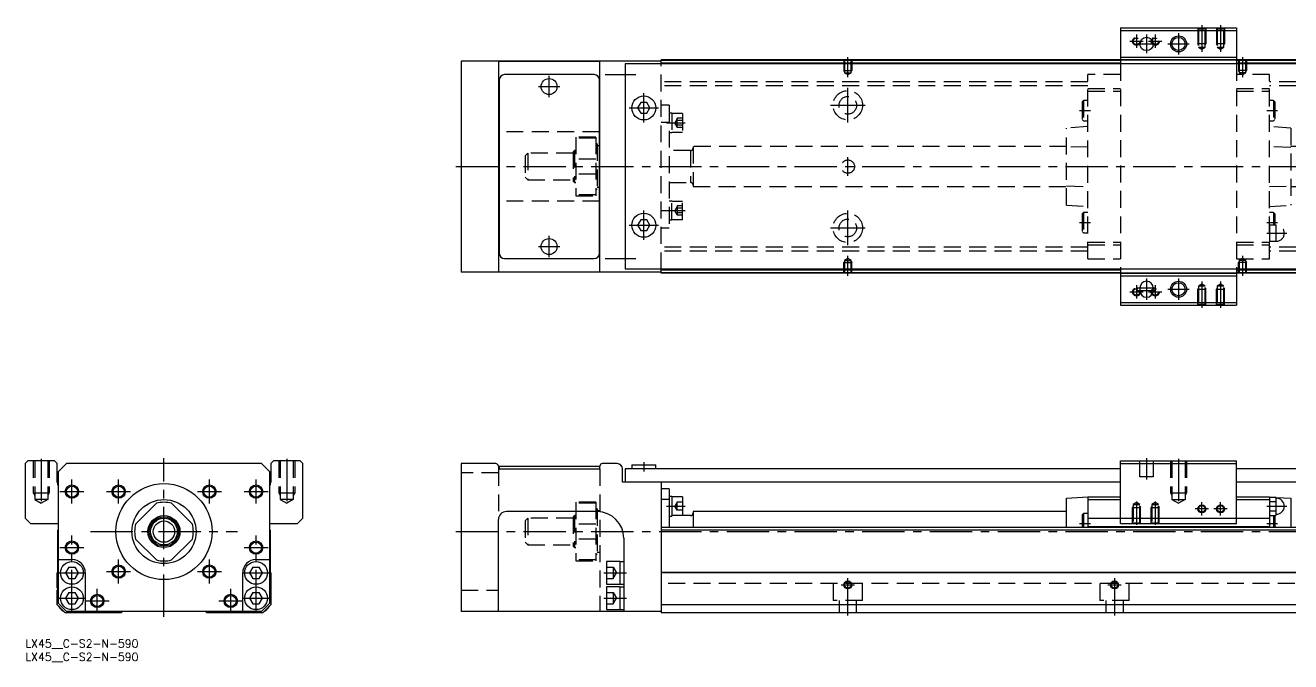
# Model space of a CAD drawing. Extents: x 0 to 1028, y -8 to 230.
# Drawn here: x 0 to 474.4, y -8.3 to 230.4 of the extents above; entities that cross this region are included whole.
import ezdxf

# ---------------------------------------------------------------- set-up
doc = ezdxf.new("R2010")
doc.units = 0
doc.header["$LTSCALE"] = 0.5
doc.linetypes.add('CENTER', pattern=[50.8, 31.75, -6.35, 6.35, -6.35])
doc.linetypes.add('DASHED', pattern=[19.05, 12.7, -6.35])
for name, color, linetype in [('MSM_CENTER', 1, 'CENTER'), ('MSM_CONTINUOUS', 7, 'CONTINUOUS'), ('MSM_DASHED', 4, 'DASHED'), ('MSM_NARROW', 5, 'CONTINUOUS'), ('MSM_PART_NUMBER', 7, 'CONTINUOUS')]:
    doc.layers.add(name, color=color, linetype=linetype)
doc.styles.get("Standard").update_dxf_attribs({"font": 'txt.shx', "height": 3, "bigfont": 'bigfont.shx'})

# ---------------------------------------------------------------- blocks, each defined once
blk = doc.blocks.new('*U3')
at = {"layer": 'MSM_PART_NUMBER'}
blk.add_text('LX45__C-S2-N-590', height=3, dxfattribs=at).set_placement((0, -3))
blk = doc.blocks.new('*U4')
at = {"layer": 'MSM_PART_NUMBER'}
blk.add_text('LX45__C-S2-N-590', height=3, dxfattribs=at).set_placement((0, -8))

msp = doc.modelspace()

# ---------------------------------------------------------------- linework, layer by layer
at = {"layer": 'MSM_CENTER'}
for p, q in [((441.15, 230.38), (441.15, 220.47)), ((448.15, 230.38), (448.15, 220.47)), ((414.15, 224.38), (419.15, 224.38)), ((416.65, 226.88), (416.65, 221.88)), ((416.9, 223.38), (423.9, 223.38)), ((420.4, 226.88), (420.4, 219.88)), ((421.15, 224.38), (426.15, 224.38)), ((423.65, 226.88), (423.65, 221.88)), ((428.4, 223.38), (436.4, 223.38)), ((432.4, 227.38), (432.4, 219.38)), ((308.4, 210.87), (308.4, 218.38)), ((456.4, 218.38), (456.4, 210.87)), ((196.4, 203.38), (196.4, 211.38)), ((217.4, 211.88), (228.9, 211.88)), ((192.4, 207.38), (200.4, 207.38)), ((231.9, 193.88), (231.9, 204.88)), ((308.4, 193.88), (308.4, 206.88)), ((226.4, 199.38), (237.4, 199.38)), ((301.9, 200.38), (314.9, 200.38)), ((395.25, 198.38), (399.35, 198.38)), ((465.45, 198.38), (469.55, 198.38)), ((240.4, 193.83), (247.4, 193.83)), ((308.4, 173.88), (308.4, 180.88)), ((161.4, 177.38), (842.4, 177.38)), ((231.9, 149.88), (231.9, 160.88)), ((240.4, 160.92), (247.4, 160.92)), ((308.4, 147.88), (308.4, 160.88)), ((226.4, 155.38), (237.4, 155.38)), ((301.9, 154.38), (314.9, 154.38)), ((395.25, 156.38), (399.35, 156.38)), ((465.45, 156.38), (469.55, 156.38)), ((465.45, 152.38), (473.05, 152.38)), ((192.4, 147.38), (200.4, 147.38)), ((196.4, 143.38), (196.4, 151.38)), ((217.4, 142.88), (228.9, 142.88)), ((308.4, 136.38), (308.4, 143.89)), ((456.4, 143.89), (456.4, 136.38)), ((416.65, 132.88), (416.65, 127.88)), ((420.4, 135.38), (420.4, 127.38)), ((423.65, 132.88), (423.65, 127.88)), ((432.4, 135.38), (432.4, 127.38)), ((441.15, 134.29), (441.15, 124.38)), ((448.15, 134.29), (448.15, 124.38)), ((414.15, 130.38), (419.15, 130.38)), ((416.9, 131.88), (423.9, 131.88)), ((416.9, 130.88), (423.9, 130.88)), ((421.15, 130.38), (426.15, 130.38)), ((428.4, 131.38), (436.4, 131.38)), ((6, 67.76), (6, 50.18)), ((52, 8.5), (52, 68)), ((98, 67.76), (98, 50.18)), ((231.9, 66.5), (231.9, 63)), ((420.4, 68), (420.4, 60)), ((432.4, 67.76), (432.4, 50.18)), ((196.4, 65.11), (196.4, 65)), ((17.5, 51), (17.5, 60)), ((35, 51), (35, 60)), ((69, 51), (69, 60)), ((86.5, 51), (86.5, 60)), ((13, 55.5), (22, 55.5)), ((30.5, 55.5), (39.5, 55.5)), ((64.5, 55.5), (73.5, 55.5)), ((82, 55.5), (91, 55.5)), ((240.4, 50), (247.4, 50)), ((416.65, 51.81), (416.65, 43.1)), ((423.65, 51.81), (423.65, 43.1)), ((443.65, 49), (438.65, 49)), ((441.15, 46.5), (441.15, 51.5)), ((450.65, 49), (445.65, 49)), ((448.15, 46.5), (448.15, 51.5)), ((465.45, 50), (473.05, 50)), ((395.25, 43.5), (399.35, 43.5)), ((465.45, 43.5), (469.55, 43.5)), ((17.5, 10.25), (17.5, 39)), ((24.5, 40.5), (79.5, 40.5)), ((86.5, 10.25), (86.5, 39)), ((161.4, 40.5), (842.4, 40.5)), ((13, 34.5), (22, 34.5)), ((82, 34.5), (91, 34.5)), ((35, 21), (35, 30)), ((69, 21), (69, 30)), ((12.25, 25), (22.75, 25)), ((30.5, 25.5), (39.5, 25.5)), ((64.5, 25.5), (73.5, 25.5)), ((81.25, 25), (91.75, 25)), ((216.9, 25), (225.4, 25)), ((27, 10), (27, 19)), ((77, 10), (77, 19)), ((305.9, 20.5), (310.9, 20.5)), ((308.4, 9), (308.4, 23)), ((405.9, 20.5), (410.9, 20.5)), ((408.4, 23), (408.4, 9)), ((12.25, 15.5), (22.75, 15.5)), ((22.5, 14.5), (31.5, 14.5)), ((72.5, 14.5), (81.5, 14.5)), ((81.25, 15.5), (91.75, 15.5)), ((216.9, 15.5), (225.4, 15.5))]:
    msp.add_line(p, q, dxfattribs=at)
at = {"layer": 'MSM_CONTINUOUS'}
for p, q in [((410.65, 229.38), (410.65, 215.88)), ((410.65, 229.38), (454.15, 229.38)), ((410.65, 228.38), (454.15, 228.38)), ((454.15, 229.38), (454.15, 215.88)), ((410.65, 218.38), (454.15, 218.38)), ((163.4, 216.98), (163.4, 137.78)), ((238.4, 216.98), (163.4, 216.98)), ((177.4, 216.8), (177.4, 137.95)), ((215.4, 216.8), (177.4, 216.8)), ((215.4, 137.95), (215.4, 216.8)), ((224.9, 215.88), (224.9, 138.88)), ((839.9, 215.88), (224.9, 215.88)), ((238.4, 215.88), (238.4, 217.38)), ((828.4, 217.38), (238.4, 217.38)), ((410.65, 217.18), (238.4, 217.18)), ((410.65, 216.18), (238.4, 216.18)), ((410.65, 217.38), (454.15, 217.38)), ((612.65, 217.18), (454.15, 217.18)), ((612.65, 216.18), (454.15, 216.18)), ((177.7, 209.88), (177.7, 144.88)), ((213.3, 211.88), (179.7, 211.88)), ((215.3, 144.88), (215.3, 209.88)), ((177.7, 207.48), (177.4, 207.48)), ((177.7, 202.98), (177.4, 202.98)), ((230.74, 201.38), (229.59, 199.38)), ((229.59, 199.38), (230.74, 197.38)), ((233.05, 201.38), (230.74, 201.38)), ((234.2, 199.38), (233.05, 201.38)), ((233.05, 197.38), (234.2, 199.38)), ((230.74, 197.38), (233.05, 197.38)), ((177.7, 190.38), (177.4, 190.38)), ((215.4, 190.38), (215.3, 190.38)), ((215.4, 185.13), (215.3, 185.13)), ((215.3, 169.63), (215.4, 169.63)), ((177.7, 164.38), (177.4, 164.38)), ((215.4, 164.38), (215.3, 164.38)), ((230.74, 157.38), (229.59, 155.38)), ((233.05, 157.38), (230.74, 157.38)), ((234.2, 155.38), (233.05, 157.38)), ((229.59, 155.38), (230.74, 153.38)), ((230.74, 153.38), (233.05, 153.38)), ((233.05, 153.38), (234.2, 155.38)), ((177.7, 151.78), (177.4, 151.78)), ((177.4, 147.28), (177.7, 147.28)), ((215.4, 151.78), (215.3, 151.78)), ((179.7, 142.88), (213.3, 142.88)), ((238.4, 137.78), (163.4, 137.78)), ((177.4, 137.95), (215.4, 137.95)), ((839.9, 138.88), (224.9, 138.88)), ((238.4, 137.38), (238.4, 138.88)), ((410.65, 138.58), (238.4, 138.58)), ((410.65, 138.88), (410.65, 125.38)), ((454.15, 138.88), (454.15, 125.38)), ((612.65, 138.58), (454.15, 138.58)), ((410.65, 137.58), (238.4, 137.58)), ((828.4, 137.38), (238.4, 137.38)), ((410.65, 137.38), (454.15, 137.38)), ((410.65, 136.38), (454.15, 136.38)), ((612.65, 137.58), (454.15, 137.58)), ((417.9, 131.88), (417.9, 130.88)), ((422.9, 130.88), (422.9, 131.88)), ((410.65, 126.38), (454.15, 126.38)), ((410.65, 125.38), (454.15, 125.38)), ((1, 67), (0, 66)), ((11, 67), (1, 67)), ((12, 66), (11, 67)), ((93, 67), (92, 66)), ((103, 67), (93, 67)), ((104, 66), (103, 67)), ((410.65, 67), (454.15, 67)), ((410.65, 43.5), (410.65, 67)), ((454.15, 43.5), (454.15, 67)), ((0, 66), (0, 45.5)), ((12, 59), (12, 66)), ((15.4, 66), (12.4, 63)), ((12.4, 13.5), (12.4, 63)), ((88.6, 66), (15.4, 66)), ((91.6, 63), (88.6, 66)), ((91.6, 63), (91.6, 13.5)), ((92, 66), (92, 59)), ((104, 45.5), (104, 66)), ((163.4, 66), (163.4, 10.5)), ((176.4, 66), (163.4, 66)), ((177.4, 65), (177.4, 64)), ((177.4, 64), (215.4, 64)), ((177.7, 65), (215.3, 65)), ((177.7, 65), (177.7, 64)), ((193.4, 65.1), (199.4, 65.1)), ((193.4, 65.1), (193.4, 65)), ((199.4, 65), (199.4, 65.1)), ((215.3, 65), (215.3, 64)), ((215.4, 64), (215.4, 65)), ((221.9, 66), (216.4, 66)), ((223.9, 59), (223.9, 64)), ((224.9, 64), (224.9, 59)), ((410.65, 64), (224.9, 64)), ((227.4, 65.5), (227.4, 64)), ((227.4, 65.5), (236.4, 65.5)), ((236.4, 64), (236.4, 65.5)), ((410.65, 66), (454.15, 66)), ((612.65, 64), (454.15, 64)), ((410.65, 59), (223.9, 59)), ((238.4, 59), (238.4, 10)), ((612.65, 59), (454.15, 59)), ((241.4, 56.5), (238.4, 56.5)), ((241.4, 52.5), (238.4, 52.5)), ((241.4, 56.5), (241.4, 42)), ((242.4, 53.65), (241.4, 53.65)), ((242.4, 53.65), (242.4, 46.35)), ((246.4, 53.5), (242.4, 53.5)), ((246.4, 53.5), (246.4, 46.5)), ((390.35, 53), (398.35, 53.5)), ((390.35, 42), (390.35, 53)), ((398.35, 53.5), (410.65, 53.5)), ((398.35, 53.5), (398.35, 42)), ((398.35, 52.5), (410.65, 52.5)), ((454.15, 53.5), (466.45, 53.5)), ((454.15, 52.5), (466.45, 52.5)), ((466.45, 53.5), (467.02, 53.46)), ((466.45, 53.5), (466.45, 42)), ((466.57, 53.46), (466.45, 53)), ((466.45, 52.41), (466.45, 52.6)), ((466.57, 53.46), (468.92, 53.46)), ((469.05, 53), (468.92, 53.46)), ((468.95, 53.34), (474.45, 53)), ((469.05, 47), (469.05, 53)), ((474.45, 53), (474.45, 42)), ((41.36, 43.3), (49.2, 51.14)), ((54.8, 51.14), (62.64, 43.3)), ((214.4, 48), (180.4, 48)), ((250.4, 48), (250.4, 42)), ((390.35, 48), (250.4, 48)), ((466.57, 51.73), (468.92, 51.73)), ((466.57, 48.27), (468.92, 48.27)), ((0, 45.5), (2, 43.5)), ((2, 43.5), (12.4, 43.5)), ((91.6, 43.5), (102, 43.5)), ((102, 43.5), (104, 45.5)), ((177.4, 10.5), (177.4, 45)), ((241.4, 46.35), (242.4, 46.35)), ((249.4, 46.5), (242.4, 46.5)), ((396.75, 47.3), (396.25, 46.8)), ((396.25, 46.8), (396.25, 42)), ((398.35, 47.3), (396.75, 47.3)), ((396.75, 47.3), (396.75, 42)), ((398.35, 45.5), (466.45, 45.5)), ((410.65, 43.5), (454.15, 43.5)), ((466.45, 47), (466.57, 46.54)), ((466.57, 46.54), (468.92, 46.54)), ((468.05, 46.54), (468.05, 42)), ((468.55, 46.54), (468.55, 42)), ((468.92, 46.54), (469.05, 47)), ((12.2, 41), (12.4, 41.2)), ((12.2, 25.2), (12.2, 41)), ((91.6, 41.2), (91.8, 41)), ((91.8, 41), (91.8, 25.2)), ((224.4, 38), (224.4, 10.5)), ((828.4, 42), (238.4, 42)), ((828.4, 41), (238.4, 41)), ((398.35, 42.4), (466.45, 42.4)), ((49.2, 29.86), (41.36, 37.7)), ((62.64, 37.7), (54.8, 29.86)), ((12.4, 30), (17.5, 30)), ((86.5, 30), (91.6, 30)), ((222.9, 29.25), (217.9, 29.25)), ((217.9, 29.25), (217.9, 20.75)), ((222.9, 29.25), (222.9, 20.75)), ((224.4, 29.15), (222.9, 29.15)), ((12, 25), (12.2, 25.2)), ((12, 19.4), (12, 25)), ((16.27, 27.12), (15.05, 25)), ((15.05, 25), (16.27, 22.87)), ((16.27, 27.12), (18.73, 27.12)), ((19.95, 25), (18.73, 27.12)), ((18.73, 22.87), (19.95, 25)), ((22.5, 25), (22.5, 10.5)), ((81.5, 10.5), (81.5, 25)), ((85.27, 27.12), (84.05, 25)), ((84.05, 25), (85.27, 22.87)), ((85.27, 27.12), (87.73, 27.12)), ((88.95, 25), (87.73, 27.12)), ((87.73, 22.87), (88.95, 25)), ((91.8, 25.2), (92, 25)), ((92, 25), (92, 13)), ((828.4, 25.2), (238.4, 25.2)), ((828.4, 25), (238.4, 25)), ((16.27, 22.87), (18.73, 22.87)), ((85.27, 22.87), (87.73, 22.87)), ((217.9, 20.75), (222.9, 20.75)), ((222.9, 19.75), (217.9, 19.75)), ((217.9, 19.75), (217.9, 11.25)), ((222.9, 20.85), (224.4, 20.85)), ((222.9, 19.75), (222.9, 11.25)), ((224.4, 19.65), (222.9, 19.65)), ((12, 13), (12, 18.6)), ((16.27, 17.62), (15.05, 15.5)), ((15.05, 15.5), (16.27, 13.37)), ((16.27, 17.62), (18.73, 17.62)), ((19.95, 15.5), (18.73, 17.62)), ((18.73, 13.37), (19.95, 15.5)), ((85.27, 17.62), (84.05, 15.5)), ((84.05, 15.5), (85.27, 13.37)), ((85.27, 17.62), (87.73, 17.62)), ((88.95, 15.5), (87.73, 17.62)), ((87.73, 13.37), (88.95, 15.5)), ((15, 10), (12, 13)), ((15.4, 10.5), (12.4, 13.5)), ((36, 10), (15, 10)), ((88.6, 10.5), (15.4, 10.5)), ((16.27, 13.37), (18.73, 13.37)), ((36.5, 10.5), (36, 10)), ((68, 10), (67.5, 10.5)), ((89, 10), (68, 10)), ((85.27, 13.37), (87.73, 13.37)), ((91.6, 13.5), (88.6, 10.5)), ((92, 13), (89, 10)), ((238.4, 10.5), (163.4, 10.5)), ((217.9, 11.25), (222.9, 11.25)), ((222.9, 11.35), (224.4, 11.35)), ((828.4, 13), (238.4, 13)), ((828.4, 10), (238.4, 10))]:
    msp.add_line(p, q, dxfattribs=at)
for centre, radius in [((420.4, 223.38), 2.5), ((432.4, 223.38), 2.46), ((196.4, 207.38), 3), ((231.9, 199.38), 4.5), ((231.9, 155.38), 4.5), ((196.4, 147.38), 3), ((432.4, 131.38), 2.46), ((17.5, 55.5), 2.07), ((35, 55.5), 2.07), ((52, 40.5), 18), ((69, 55.5), 2.07), ((86.5, 55.5), 2.07), ((52, 40.5), 12), ((441.15, 49), 1.23), ((448.15, 49), 1.23), ((52, 40.5), 6), ((52, 40.5), 5.5), ((52, 40.5), 5), ((52, 40.5), 4), ((17.5, 34.5), 2.07), ((86.5, 34.5), 2.07), ((17.5, 25), 4.25), ((86.5, 25), 4.25), ((35, 25.5), 2.07), ((69, 25.5), 2.07), ((17.5, 15.5), 4.25), ((86.5, 15.5), 4.25), ((308.4, 20.5), 1.23), ((408.4, 20.5), 1.23), ((27, 14.5), 2.07), ((77, 14.5), 2.07)]:
    msp.add_circle(centre, radius, dxfattribs=at)
for centre, radius, start, end in [((179.7, 209.88), 2, 90, 180), ((213.3, 209.88), 2, 0, 90), ((179.7, 144.88), 2, 180, 270), ((213.3, 144.88), 2, 270, 0), ((420.4, 131.88), 2.5, 0, 180), ((420.4, 130.88), 2.5, 180, 0), ((176.4, 65), 1, 0, 90), ((216.4, 65), 1, 90.3138, 180), ((221.87, 63.97), 2.03, 0.8442, 89.1558), ((15, 59), 3, 180, 209.9252), ((89, 59), 3, 330.0724, 0), ((469.75, 52.57), 3.31, 164.2277, 179.4294), ((469.75, 52.63), 3.31, 180.5738, 195.7691), ((465.74, 52.56), 3.31, 0.5738, 15.7691), ((465.74, 52.63), 3.31, 344.2277, 359.4294), ((469.05, 50), 3, 270, 90), ((52, 40.5), 11, 75.2726, 104.7274), ((180.4, 45), 3, 90, 180), ((214.4, 38), 10, 0, 90), ((249.4, 47.5), 1, 270, 0), ((479.33, 49.95), 12.89, 172.0306, 179.7562), ((479.9, 50.1), 13.46, 180.407, 187.8062), ((469.75, 47.37), 3.31, 164.2277, 179.4294), ((456.06, 49.94), 12.98, 0.2719, 7.9413), ((455.59, 50.1), 13.46, 352.1938, 359.593), ((465.74, 47.37), 3.31, 0.5738, 15.7691), ((52, 40.5), 11, 165.2726, 194.7274), ((52, 40.5), 11, 345.2726, 14.7274), ((469.75, 47.44), 3.31, 180.5738, 195.7691), ((465.74, 47.43), 3.31, 344.2277, 359.4294), ((17.5, 25), 5, 0, 90), ((52, 40.5), 11, 255.2726, 284.7274), ((86.5, 25), 5, 90, 180), ((11.7, 19), 0.5, 306.8699, 53.1301), ((15.4, 13.5), 3, 201.8151, 248.1849), ((88.6, 13.5), 3, 291.8137, 338.1863)]:
    msp.add_arc(centre, radius, start, end, dxfattribs=at)
at = {"layer": 'MSM_DASHED'}
for p, q in [((439.65, 229.38), (439.92, 229.1)), ((439.65, 229.38), (439.65, 223.38)), ((439.92, 229.1), (439.92, 222.18)), ((439.92, 229.1), (442.38, 229.1)), ((442.38, 229.1), (442.65, 229.38)), ((442.38, 222.18), (442.38, 229.1)), ((442.65, 229.38), (442.65, 223.38)), ((446.65, 229.38), (446.92, 229.1)), ((446.65, 229.38), (446.65, 223.38)), ((446.92, 229.1), (446.92, 222.18)), ((446.92, 229.1), (449.38, 229.1)), ((449.38, 229.1), (449.65, 229.38)), ((449.38, 222.18), (449.38, 229.1)), ((449.65, 229.38), (449.65, 223.38)), ((442.65, 223.38), (439.65, 223.38)), ((439.92, 222.91), (439.65, 223.38)), ((442.38, 222.91), (442.65, 223.38)), ((449.65, 223.38), (446.65, 223.38)), ((446.92, 222.91), (446.65, 223.38)), ((449.38, 222.91), (449.65, 223.38)), ((439.92, 222.18), (441.15, 221.47)), ((439.92, 222.18), (442.38, 222.18)), ((441.15, 221.47), (442.38, 222.18)), ((446.92, 222.18), (448.15, 221.47)), ((446.92, 222.18), (449.38, 222.18)), ((448.15, 221.47), (449.38, 222.18)), ((177.4, 216.8), (177.4, 216.98)), ((238.4, 138.88), (238.4, 215.88)), ((306.9, 217.38), (306.9, 213.38)), ((307.17, 217.38), (307.17, 212.58)), ((309.63, 212.58), (309.63, 217.38)), ((309.9, 217.38), (309.9, 213.38)), ((454.15, 217.38), (410.65, 217.38)), ((410.65, 215.88), (410.65, 138.88)), ((454.15, 215.88), (454.15, 138.88)), ((454.9, 217.38), (454.9, 213.38)), ((455.17, 217.38), (455.17, 212.58)), ((457.63, 212.58), (457.63, 217.38)), ((457.9, 217.38), (457.9, 213.38)), ((398.35, 209.13), (238.4, 209.13)), ((306.9, 213.38), (309.9, 213.38)), ((307.17, 212.91), (306.9, 213.38)), ((307.17, 212.58), (308.4, 211.87)), ((307.17, 212.58), (309.63, 212.58)), ((308.4, 211.87), (309.63, 212.58)), ((309.63, 212.91), (309.9, 213.38)), ((410.65, 211.98), (398.35, 211.98)), ((398.35, 142.78), (398.35, 211.98)), ((466.45, 211.98), (454.15, 211.98)), ((457.9, 213.38), (454.9, 213.38)), ((455.17, 212.91), (454.9, 213.38)), ((457.63, 212.58), (455.17, 212.58)), ((455.17, 212.58), (456.4, 211.87)), ((456.4, 211.87), (457.63, 212.58)), ((457.63, 212.91), (457.9, 213.38)), ((466.45, 142.78), (466.45, 211.98)), ((600.35, 209.13), (466.45, 209.13)), ((398.35, 207.63), (238.4, 207.63)), ((398.35, 206.73), (410.65, 206.73)), ((398.35, 205.73), (410.65, 205.73)), ((454.15, 206.73), (466.45, 206.73)), ((454.15, 205.73), (466.45, 205.73)), ((600.35, 207.63), (466.45, 207.63)), ((241.4, 200.38), (238.4, 200.38)), ((241.4, 200.38), (241.4, 154.38)), ((396.75, 202.18), (396.25, 201.68)), ((396.25, 201.68), (396.25, 195.08)), ((396.75, 202.18), (396.75, 194.58)), ((398.35, 202.18), (396.75, 202.18)), ((468.05, 202.18), (466.45, 202.18)), ((468.05, 202.18), (468.05, 194.58)), ((468.55, 201.68), (468.05, 202.18)), ((468.55, 201.68), (468.55, 195.08)), ((242.4, 197.48), (241.4, 197.48)), ((242.4, 197.48), (242.4, 190.18)), ((246.4, 197.33), (242.4, 197.33)), ((244.4, 195.33), (243.53, 193.83)), ((244.4, 192.1), (244.4, 195.56)), ((246.4, 195.56), (244.4, 195.56)), ((246.4, 194.7), (244.4, 194.7)), ((246.4, 197.33), (246.4, 190.33)), ((396.25, 195.08), (396.75, 194.58)), ((396.75, 194.58), (398.35, 194.58)), ((466.45, 194.58), (468.05, 194.58)), ((468.05, 194.58), (468.55, 195.08)), ((215.3, 190.38), (177.7, 190.38)), ((241.4, 193.9), (238.4, 193.9)), ((241.4, 190.18), (242.4, 190.18)), ((242.4, 190.33), (246.4, 190.33)), ((244.4, 192.33), (243.53, 193.83)), ((246.4, 192.96), (244.4, 192.96)), ((246.4, 192.1), (244.4, 192.1)), ((398.35, 192.38), (390.35, 191.82)), ((390.35, 162.93), (390.35, 191.82)), ((474.45, 191.82), (466.45, 192.38)), ((474.45, 191.82), (474.45, 162.93)), ((206.4, 188.38), (206.4, 166.38)), ((213.9, 188.38), (206.4, 188.38)), ((213.9, 188.01), (206.4, 188.01)), ((213.9, 188.38), (213.9, 166.38)), ((214.4, 185.88), (213.9, 185.88)), ((214.4, 185.88), (214.4, 168.88)), ((215.3, 185.13), (214.4, 185.13)), ((188.4, 182.38), (187.4, 181.38)), ((187.4, 181.38), (187.4, 173.38)), ((188.4, 182.38), (188.4, 172.38)), ((205.4, 182.38), (188.4, 182.38)), ((205.9, 183.38), (205.4, 182.88)), ((205.4, 182.88), (205.4, 171.88)), ((205.9, 183.38), (205.9, 171.38)), ((206.4, 183.38), (205.9, 183.38)), ((249.4, 183.38), (241.4, 183.38)), ((249.4, 183.38), (249.4, 171.38)), ((250.4, 184.88), (250.4, 169.88)), ((390.35, 184.88), (250.4, 184.88)), ((398.35, 184.86), (390.35, 184.61)), ((474.45, 184.61), (466.45, 184.86)), ((592.35, 184.88), (474.45, 184.88)), ((213.9, 180.17), (206.4, 180.17)), ((187.4, 173.38), (188.4, 172.38)), ((188.4, 172.38), (205.4, 172.38)), ((205.4, 171.88), (205.9, 171.38)), ((205.9, 171.38), (206.4, 171.38)), ((213.9, 174.58), (206.4, 174.58)), ((241.4, 171.38), (249.4, 171.38)), ((213.9, 166.74), (206.4, 166.74)), ((206.4, 166.38), (213.9, 166.38)), ((213.9, 168.88), (214.4, 168.88)), ((214.4, 169.63), (215.3, 169.63)), ((250.4, 169.88), (390.35, 169.88)), ((390.35, 170.14), (398.35, 169.89)), ((466.45, 169.89), (474.45, 170.14)), ((474.45, 169.88), (592.35, 169.88)), ((215.3, 164.38), (177.7, 164.38)), ((241.4, 164.57), (242.4, 164.57)), ((242.4, 157.27), (242.4, 164.57)), ((242.4, 164.42), (246.4, 164.42)), ((244.4, 162.42), (243.53, 160.92)), ((244.4, 162.65), (244.4, 159.19)), ((246.4, 162.65), (244.4, 162.65)), ((246.4, 161.79), (244.4, 161.79)), ((246.4, 157.42), (246.4, 164.42)), ((390.35, 162.93), (398.35, 162.38)), ((466.45, 162.38), (474.45, 162.93)), ((241.4, 160.85), (238.4, 160.85)), ((242.4, 157.27), (241.4, 157.27)), ((246.4, 157.42), (242.4, 157.42)), ((244.4, 159.42), (243.53, 160.92)), ((246.4, 160.05), (244.4, 160.05)), ((246.4, 159.19), (244.4, 159.19)), ((396.75, 160.18), (396.25, 159.68)), ((396.25, 159.68), (396.25, 153.08)), ((396.75, 160.18), (396.75, 152.58)), ((398.35, 160.18), (396.75, 160.18)), ((468.05, 160.18), (466.45, 160.18)), ((468.55, 159.68), (468.05, 160.18)), ((468.05, 160.18), (468.05, 155.38)), ((468.55, 159.68), (468.55, 155.38)), ((238.4, 154.38), (241.4, 154.38)), ((396.25, 153.08), (396.75, 152.58)), ((396.75, 152.58), (398.35, 152.58)), ((469.05, 155.38), (466.45, 155.38)), ((466.57, 152.38), (468.92, 152.38)), ((469.05, 149.38), (469.05, 155.38)), ((398.35, 147.13), (238.4, 147.13)), ((398.35, 149.03), (410.65, 149.03)), ((398.35, 148.03), (410.65, 148.03)), ((454.15, 149.03), (466.45, 149.03)), ((454.15, 148.03), (466.45, 148.03)), ((466.45, 149.38), (469.05, 149.38)), ((600.35, 147.13), (466.45, 147.13)), ((398.35, 145.63), (238.4, 145.63)), ((308.4, 142.89), (307.17, 142.18)), ((309.63, 142.18), (308.4, 142.89)), ((398.35, 142.78), (410.65, 142.78)), ((454.15, 142.78), (466.45, 142.78)), ((456.4, 142.89), (455.17, 142.18)), ((457.63, 142.18), (456.4, 142.89)), ((600.35, 145.63), (466.45, 145.63)), ((177.4, 137.95), (177.4, 137.78)), ((307.17, 141.84), (306.9, 141.38)), ((306.9, 137.38), (306.9, 141.38)), ((306.9, 141.38), (309.9, 141.38)), ((307.17, 142.18), (307.17, 137.38)), ((307.17, 142.18), (309.63, 142.18)), ((309.63, 137.38), (309.63, 142.18)), ((309.63, 141.84), (309.9, 141.38)), ((309.9, 137.38), (309.9, 141.38)), ((455.17, 141.84), (454.9, 141.38)), ((457.9, 141.38), (454.9, 141.38)), ((454.9, 137.38), (454.9, 141.38)), ((457.63, 142.18), (455.17, 142.18)), ((455.17, 142.18), (455.17, 137.38)), ((457.63, 137.38), (457.63, 142.18)), ((457.63, 141.84), (457.9, 141.38)), ((457.9, 137.38), (457.9, 141.38)), ((454.15, 137.38), (410.65, 137.38)), ((441.15, 133.29), (439.92, 132.58)), ((442.38, 132.58), (441.15, 133.29)), ((448.15, 133.29), (446.92, 132.58)), ((449.38, 132.58), (448.15, 133.29)), ((439.92, 131.84), (439.65, 131.38)), ((439.65, 125.38), (439.65, 131.38)), ((439.65, 131.38), (442.65, 131.38)), ((439.92, 132.58), (439.92, 125.65)), ((442.38, 132.58), (439.92, 132.58)), ((442.38, 125.65), (442.38, 132.58)), ((442.38, 131.84), (442.65, 131.38)), ((442.65, 125.38), (442.65, 131.38)), ((446.92, 131.84), (446.65, 131.38)), ((446.65, 125.38), (446.65, 131.38)), ((446.65, 131.38), (449.65, 131.38)), ((446.92, 132.58), (446.92, 125.65)), ((449.38, 132.58), (446.92, 132.58)), ((449.38, 125.65), (449.38, 132.58)), ((449.38, 131.84), (449.65, 131.38)), ((449.65, 125.38), (449.65, 131.38)), ((439.92, 125.65), (439.65, 125.38)), ((442.38, 125.65), (439.92, 125.65)), ((442.65, 125.38), (442.38, 125.65)), ((446.92, 125.65), (446.65, 125.38)), ((449.38, 125.65), (446.92, 125.65)), ((449.65, 125.38), (449.38, 125.65)), ((3, 67), (3, 55)), ((3.54, 67), (3.54, 52.6)), ((8.46, 67), (8.46, 52.6)), ((9, 67), (9, 55)), ((95, 67), (95, 55)), ((95.54, 67), (95.54, 52.6)), ((100.46, 67), (100.46, 52.6)), ((101, 67), (101, 55)), ((417.9, 61), (417.9, 67)), ((422.9, 67), (422.9, 61)), ((429.4, 67), (429.4, 55)), ((429.94, 67), (429.94, 52.6)), ((434.85, 67), (434.85, 52.6)), ((435.4, 67), (435.4, 55)), ((177.4, 62.5), (163.4, 62.5)), ((177.4, 64), (177.4, 45)), ((215.4, 64), (215.4, 10.5)), ((422.9, 61), (417.9, 61)), ((3, 55), (9, 55)), ((3, 55), (3.54, 54.06)), ((8.46, 52.6), (3.54, 52.6)), ((3.54, 52.6), (6, 51.18)), ((8.46, 52.6), (6, 51.18)), ((9, 55), (8.46, 54.06)), ((95, 55), (101, 55)), ((95, 55), (95.54, 54.06)), ((100.46, 52.6), (95.54, 52.6)), ((95.54, 52.6), (98, 51.18)), ((100.46, 52.6), (98, 51.18)), ((101, 55), (100.46, 54.06)), ((429.4, 55), (435.4, 55)), ((429.4, 55), (429.94, 54.06)), ((429.94, 52.6), (434.85, 52.6)), ((429.94, 52.6), (432.4, 51.18)), ((434.85, 52.6), (432.4, 51.18)), ((435.4, 55), (434.85, 54.06)), ((206.4, 51.5), (206.4, 29.5)), ((213.9, 51.5), (206.4, 51.5)), ((213.9, 51.14), (206.4, 51.14)), ((213.9, 51.5), (213.9, 29.5)), ((214.4, 49), (213.9, 49)), ((214.4, 49), (214.4, 32)), ((215.4, 48.25), (214.4, 48.25)), ((244.4, 51.5), (243.53, 50)), ((244.4, 48.5), (243.53, 50)), ((244.4, 48.5), (244.4, 51.5)), ((246.4, 51.5), (244.4, 51.5)), ((244.4, 50), (246.4, 50)), ((246.4, 48.5), (244.4, 48.5)), ((415.42, 49.97), (415.15, 49.5)), ((415.15, 43.5), (415.15, 49.5)), ((415.15, 49.5), (418.15, 49.5)), ((416.65, 51.41), (415.42, 50.7)), ((415.42, 50.7), (415.42, 43.77)), ((415.42, 50.7), (417.88, 50.7)), ((417.88, 50.7), (416.65, 51.41)), ((417.88, 43.77), (417.88, 50.7)), ((417.88, 49.97), (418.15, 49.5)), ((418.15, 43.5), (418.15, 49.5)), ((422.42, 49.97), (422.15, 49.5)), ((422.15, 43.5), (422.15, 49.5)), ((422.15, 49.5), (425.15, 49.5)), ((423.65, 51.41), (422.42, 50.7)), ((422.42, 50.7), (424.88, 50.7)), ((422.42, 50.7), (422.42, 43.77)), ((424.88, 50.7), (423.65, 51.41)), ((424.88, 43.77), (424.88, 50.7)), ((424.88, 49.97), (425.15, 49.5)), ((425.15, 43.5), (425.15, 49.5)), ((188.4, 45.5), (187.4, 44.5)), ((187.4, 44.5), (187.4, 36.5)), ((188.4, 45.5), (188.4, 35.5)), ((205.4, 45.5), (188.4, 45.5)), ((205.9, 46.5), (205.4, 46)), ((205.4, 46), (205.4, 35)), ((205.9, 46.5), (205.9, 34.5)), ((206.4, 46.5), (205.9, 46.5)), ((213.9, 43.3), (206.4, 43.3)), ((415.42, 43.77), (415.15, 43.5)), ((415.42, 43.77), (417.88, 43.77)), ((418.15, 43.5), (417.88, 43.77)), ((422.42, 43.77), (422.15, 43.5)), ((422.42, 43.77), (424.88, 43.77)), ((425.15, 43.5), (424.88, 43.77)), ((187.4, 36.5), (188.4, 35.5)), ((188.4, 35.5), (205.4, 35.5)), ((205.4, 35), (205.9, 34.5)), ((205.9, 34.5), (206.4, 34.5)), ((213.9, 37.7), (206.4, 37.7)), ((213.9, 29.86), (206.4, 29.86)), ((206.4, 29.5), (213.9, 29.5)), ((213.9, 32), (214.4, 32)), ((214.4, 32.75), (215.4, 32.75)), ((217.9, 27.12), (220.4, 27.12)), ((217.9, 25), (220.4, 25)), ((220.4, 27.12), (220.4, 22.87)), ((220.4, 27.12), (221.62, 25)), ((220.4, 22.87), (221.62, 25)), ((217.9, 22.87), (220.4, 22.87)), ((828.4, 21), (238.4, 21)), ((302.9, 21), (302.9, 14.7)), ((313.9, 14.7), (313.9, 21)), ((402.9, 21), (402.9, 14.7)), ((413.9, 14.7), (413.9, 21)), ((163.4, 18.5), (177.4, 18.5)), ((217.9, 17.62), (220.4, 17.62)), ((217.9, 15.5), (220.4, 15.5)), ((220.4, 17.62), (220.4, 13.37)), ((220.4, 17.62), (221.62, 15.5)), ((220.4, 13.37), (221.62, 15.5)), ((313.9, 14.7), (302.9, 14.7)), ((305.1, 14.7), (305.1, 10)), ((311.7, 10), (311.7, 14.7)), ((413.9, 14.7), (402.9, 14.7)), ((405.1, 14.7), (405.1, 10)), ((411.7, 10), (411.7, 14.7)), ((217.9, 13.37), (220.4, 13.37))]:
    msp.add_line(p, q, dxfattribs=at)
for centre, radius in [((416.65, 224.38), 1.5), ((416.65, 224.38), 1.23), ((423.65, 224.38), 1.5), ((423.65, 224.38), 1.23), ((308.4, 200.38), 5.5), ((308.4, 200.38), 3.3), ((308.4, 177.38), 2.5), ((308.4, 154.38), 5.5), ((308.4, 154.38), 3.3), ((416.65, 130.38), 1.5), ((416.65, 130.38), 1.23), ((423.65, 130.38), 1.5), ((423.65, 130.38), 1.23)]:
    msp.add_circle(centre, radius, dxfattribs=at)
for centre, radius, start, end in [((249.4, 184.38), 1, 270, 0), ((249.4, 170.38), 1, 0, 90), ((476.14, 153.83), 9.69, 170.8086, 179.713), ((476.14, 153.92), 9.7, 180.2886, 189.1898), ((476.14, 150.83), 9.69, 170.8086, 179.713), ((459.35, 153.83), 9.7, 0.2886, 9.1898), ((459.35, 153.92), 9.69, 350.8086, 359.713), ((459.35, 150.83), 9.7, 0.2886, 9.1898), ((469.05, 152.38), 3, 270, 90), ((476.14, 150.92), 9.7, 180.2886, 189.1898), ((459.35, 150.92), 9.69, 350.8086, 359.713)]:
    msp.add_arc(centre, radius, start, end, dxfattribs=at)
at = {"layer": 'MSM_NARROW'}
for centre, radius in [((432.4, 223.38), 3), ((432.4, 131.38), 3), ((17.5, 55.5), 2.5), ((35, 55.5), 2.5), ((69, 55.5), 2.5), ((86.5, 55.5), 2.5), ((441.15, 49), 1.5), ((448.15, 49), 1.5), ((17.5, 34.5), 2.5), ((86.5, 34.5), 2.5), ((35, 25.5), 2.5), ((69, 25.5), 2.5), ((308.4, 20.5), 1.5), ((408.4, 20.5), 1.5), ((27, 14.5), 2.5), ((77, 14.5), 2.5)]:
    msp.add_circle(centre, radius, dxfattribs=at)

# ---------------------------------------------------------------- block references
at = {"layer": 'MSM_CONTINUOUS'}
for name in ['*U3', '*U4']:
    msp.add_blockref(name, (0, 0), dxfattribs=at)

doc.saveas('drawing.dxf')
